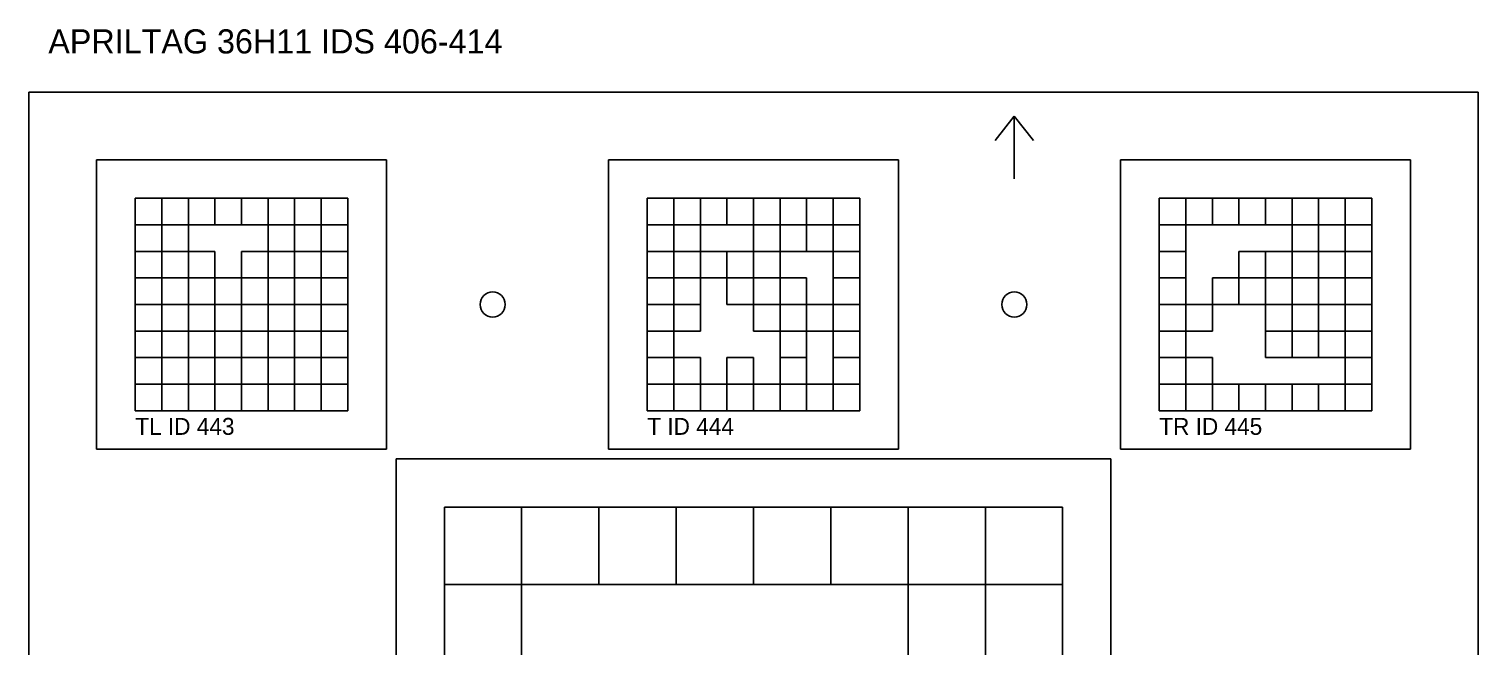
# Model space of a CAD drawing. Extents: x 0 to 1260, y -12 to 1580.
# Drawn here: x 640 to 940, y 185.3 to 313.1 of the extents above; entities that cross this region are included whole.
import ezdxf

# ---------------------------------------------------------------- set-up
doc = ezdxf.new("R2010")
doc.units = 0
for name, color, linetype in [('BLACK_POCKET', 7, 'CONTINUOUS'), ('CUT', 7, 'CONTINUOUS'), ('LABEL', 3, 'CONTINUOUS'), ('MOUNT_HOLE', 6, 'CONTINUOUS'), ('ORIENTATION', 7, 'CONTINUOUS'), ('QUIET_ZONE', 5, 'CONTINUOUS'), ('TAG_BOUNDARY', 8, 'CONTINUOUS')]:
    doc.layers.add(name, color=color, linetype=linetype)

msp = doc.modelspace()

# ---------------------------------------------------------------- linework, layer by layer
at = {"layer": 'BLACK_POCKET'}
for p, q in [((667.5, 278), (662, 278)), ((662, 278), (662, 272.5)), ((667.5, 272.5), (667.5, 278)), ((673, 278), (667.5, 278)), ((667.5, 278), (667.5, 272.5)), ((673, 272.5), (673, 278)), ((678.5, 278), (673, 278)), ((673, 278), (673, 272.5)), ((678.5, 272.5), (678.5, 278)), ((684, 278), (678.5, 278)), ((678.5, 278), (678.5, 272.5)), ((684, 272.5), (684, 278)), ((689.5, 278), (684, 278)), ((684, 278), (684, 272.5)), ((689.5, 272.5), (689.5, 278)), ((695, 278), (689.5, 278)), ((689.5, 278), (689.5, 272.5)), ((695, 272.5), (695, 278)), ((700.5, 278), (695, 278)), ((695, 278), (695, 272.5)), ((700.5, 272.5), (700.5, 278)), ((706, 278), (700.5, 278)), ((700.5, 278), (700.5, 272.5)), ((706, 272.5), (706, 278)), ((773.5, 278), (768, 278)), ((768, 278), (768, 272.5)), ((773.5, 272.5), (773.5, 278)), ((779, 278), (773.5, 278)), ((773.5, 278), (773.5, 272.5)), ((779, 272.5), (779, 278)), ((784.5, 278), (779, 278)), ((779, 278), (779, 272.5)), ((784.5, 272.5), (784.5, 278)), ((790, 278), (784.5, 278)), ((784.5, 278), (784.5, 272.5)), ((790, 272.5), (790, 278)), ((795.5, 278), (790, 278)), ((790, 278), (790, 272.5)), ((795.5, 272.5), (795.5, 278)), ((801, 278), (795.5, 278)), ((795.5, 278), (795.5, 272.5)), ((801, 272.5), (801, 278)), ((806.5, 278), (801, 278)), ((801, 278), (801, 272.5)), ((806.5, 272.5), (806.5, 278)), ((812, 278), (806.5, 278)), ((806.5, 278), (806.5, 272.5)), ((812, 272.5), (812, 278)), ((879.5, 278), (874, 278)), ((874, 278), (874, 272.5)), ((879.5, 272.5), (879.5, 278)), ((885, 278), (879.5, 278)), ((879.5, 278), (879.5, 272.5)), ((885, 272.5), (885, 278)), ((890.5, 278), (885, 278)), ((885, 278), (885, 272.5)), ((890.5, 272.5), (890.5, 278)), ((896, 278), (890.5, 278)), ((890.5, 278), (890.5, 272.5)), ((896, 272.5), (896, 278)), ((901.5, 278), (896, 278)), ((896, 278), (896, 272.5)), ((901.5, 272.5), (901.5, 278)), ((907, 278), (901.5, 278)), ((901.5, 278), (901.5, 272.5)), ((907, 272.5), (907, 278)), ((912.5, 278), (907, 278)), ((907, 278), (907, 272.5)), ((912.5, 272.5), (912.5, 278)), ((918, 278), (912.5, 278)), ((912.5, 278), (912.5, 272.5)), ((918, 272.5), (918, 278)), ((662, 272.5), (667.5, 272.5)), ((667.5, 272.5), (662, 272.5)), ((662, 272.5), (662, 267)), ((667.5, 272.5), (673, 272.5)), ((667.5, 267), (667.5, 272.5)), ((673, 272.5), (667.5, 272.5)), ((667.5, 272.5), (667.5, 267)), ((673, 272.5), (678.5, 272.5)), ((673, 267), (673, 272.5)), ((678.5, 272.5), (684, 272.5)), ((684, 272.5), (689.5, 272.5)), ((689.5, 272.5), (695, 272.5)), ((695, 272.5), (689.5, 272.5)), ((689.5, 272.5), (689.5, 267)), ((695, 272.5), (700.5, 272.5)), ((695, 267), (695, 272.5)), ((700.5, 272.5), (706, 272.5)), ((706, 272.5), (700.5, 272.5)), ((700.5, 272.5), (700.5, 267)), ((706, 267), (706, 272.5)), ((768, 272.5), (773.5, 272.5)), ((773.5, 272.5), (768, 272.5)), ((768, 272.5), (768, 267)), ((773.5, 272.5), (779, 272.5)), ((773.5, 267), (773.5, 272.5)), ((779, 272.5), (773.5, 272.5)), ((773.5, 272.5), (773.5, 267)), ((779, 272.5), (784.5, 272.5)), ((779, 267), (779, 272.5)), ((784.5, 272.5), (790, 272.5)), ((790, 272.5), (795.5, 272.5)), ((795.5, 272.5), (790, 272.5)), ((790, 272.5), (790, 267)), ((795.5, 272.5), (801, 272.5)), ((795.5, 267), (795.5, 272.5)), ((801, 272.5), (795.5, 272.5)), ((795.5, 272.5), (795.5, 267)), ((801, 272.5), (806.5, 272.5)), ((801, 267), (801, 272.5)), ((806.5, 272.5), (801, 272.5)), ((801, 272.5), (801, 267)), ((806.5, 272.5), (812, 272.5)), ((806.5, 267), (806.5, 272.5)), ((812, 272.5), (806.5, 272.5)), ((806.5, 272.5), (806.5, 267)), ((812, 267), (812, 272.5)), ((874, 272.5), (879.5, 272.5)), ((879.5, 272.5), (874, 272.5)), ((874, 272.5), (874, 267)), ((879.5, 272.5), (885, 272.5)), ((879.5, 267), (879.5, 272.5)), ((885, 272.5), (890.5, 272.5)), ((890.5, 272.5), (896, 272.5)), ((896, 272.5), (901.5, 272.5)), ((901.5, 272.5), (907, 272.5)), ((907, 272.5), (901.5, 272.5)), ((901.5, 272.5), (901.5, 267)), ((907, 272.5), (912.5, 272.5)), ((907, 267), (907, 272.5)), ((912.5, 272.5), (907, 272.5)), ((907, 272.5), (907, 267)), ((912.5, 272.5), (918, 272.5)), ((912.5, 267), (912.5, 272.5)), ((918, 272.5), (912.5, 272.5)), ((912.5, 272.5), (912.5, 267)), ((918, 267), (918, 272.5)), ((662, 267), (667.5, 267)), ((667.5, 267), (662, 267)), ((662, 267), (662, 261.5)), ((667.5, 267), (673, 267)), ((667.5, 261.5), (667.5, 267)), ((678.5, 267), (673, 267)), ((673, 267), (673, 261.5)), ((678.5, 261.5), (678.5, 267)), ((689.5, 267), (684, 267)), ((684, 267), (684, 261.5)), ((689.5, 267), (695, 267)), ((689.5, 261.5), (689.5, 267)), ((695, 267), (689.5, 267)), ((689.5, 267), (689.5, 261.5)), ((695, 261.5), (695, 267)), ((700.5, 267), (695, 267)), ((695, 267), (695, 261.5)), ((700.5, 267), (706, 267)), ((700.5, 261.5), (700.5, 267)), ((706, 267), (700.5, 267)), ((700.5, 267), (700.5, 261.5)), ((706, 261.5), (706, 267)), ((768, 267), (773.5, 267)), ((773.5, 267), (768, 267)), ((768, 267), (768, 261.5)), ((773.5, 267), (779, 267)), ((773.5, 261.5), (773.5, 267)), ((784.5, 267), (779, 267)), ((779, 267), (779, 261.5)), ((784.5, 261.5), (784.5, 267)), ((790, 267), (784.5, 267)), ((784.5, 267), (784.5, 261.5)), ((790, 267), (795.5, 267)), ((790, 261.5), (790, 267)), ((795.5, 267), (790, 267)), ((790, 267), (790, 261.5)), ((795.5, 267), (801, 267)), ((795.5, 261.5), (795.5, 267)), ((801, 267), (806.5, 267)), ((806.5, 267), (812, 267)), ((812, 267), (806.5, 267)), ((806.5, 267), (806.5, 261.5)), ((812, 261.5), (812, 267)), ((874, 267), (879.5, 267)), ((879.5, 267), (874, 267)), ((874, 267), (874, 261.5)), ((879.5, 261.5), (879.5, 267)), ((896, 267), (890.5, 267)), ((890.5, 267), (890.5, 261.5)), ((896, 261.5), (896, 267)), ((901.5, 267), (896, 267)), ((896, 267), (896, 261.5)), ((901.5, 267), (907, 267)), ((901.5, 261.5), (901.5, 267)), ((907, 267), (901.5, 267)), ((901.5, 267), (901.5, 261.5)), ((907, 267), (912.5, 267)), ((907, 261.5), (907, 267)), ((912.5, 267), (918, 267)), ((918, 267), (912.5, 267)), ((912.5, 267), (912.5, 261.5)), ((918, 261.5), (918, 267)), ((662, 261.5), (667.5, 261.5)), ((667.5, 261.5), (662, 261.5)), ((662, 261.5), (662, 256)), ((667.5, 256), (667.5, 261.5)), ((673, 261.5), (667.5, 261.5)), ((667.5, 261.5), (667.5, 256)), ((673, 261.5), (678.5, 261.5)), ((673, 256), (673, 261.5)), ((678.5, 261.5), (673, 261.5)), ((673, 261.5), (673, 256)), ((678.5, 256), (678.5, 261.5)), ((684, 261.5), (678.5, 261.5)), ((678.5, 261.5), (678.5, 256)), ((684, 261.5), (689.5, 261.5)), ((684, 256), (684, 261.5)), ((689.5, 261.5), (695, 261.5)), ((695, 261.5), (689.5, 261.5)), ((689.5, 261.5), (689.5, 256)), ((695, 261.5), (700.5, 261.5)), ((695, 256), (695, 261.5)), ((700.5, 261.5), (695, 261.5)), ((695, 261.5), (695, 256)), ((700.5, 261.5), (706, 261.5)), ((700.5, 256), (700.5, 261.5)), ((706, 261.5), (700.5, 261.5)), ((700.5, 261.5), (700.5, 256)), ((706, 256), (706, 261.5)), ((768, 261.5), (773.5, 261.5)), ((773.5, 261.5), (768, 261.5)), ((768, 261.5), (768, 256)), ((773.5, 256), (773.5, 261.5)), ((779, 261.5), (773.5, 261.5)), ((773.5, 261.5), (773.5, 256)), ((779, 261.5), (784.5, 261.5)), ((779, 256), (779, 261.5)), ((784.5, 261.5), (790, 261.5)), ((790, 261.5), (784.5, 261.5)), ((784.5, 261.5), (784.5, 256)), ((790, 261.5), (795.5, 261.5)), ((790, 256), (790, 261.5)), ((795.5, 261.5), (790, 261.5)), ((790, 261.5), (790, 256)), ((795.5, 256), (795.5, 261.5)), ((801, 261.5), (795.5, 261.5)), ((795.5, 261.5), (795.5, 256)), ((801, 256), (801, 261.5)), ((806.5, 261.5), (812, 261.5)), ((812, 261.5), (806.5, 261.5)), ((806.5, 261.5), (806.5, 256)), ((812, 256), (812, 261.5)), ((874, 261.5), (879.5, 261.5)), ((879.5, 261.5), (874, 261.5)), ((874, 261.5), (874, 256)), ((879.5, 256), (879.5, 261.5)), ((890.5, 261.5), (885, 261.5)), ((885, 261.5), (885, 256)), ((890.5, 261.5), (896, 261.5)), ((890.5, 256), (890.5, 261.5)), ((896, 261.5), (890.5, 261.5)), ((890.5, 261.5), (890.5, 256)), ((896, 261.5), (901.5, 261.5)), ((896, 256), (896, 261.5)), ((901.5, 261.5), (907, 261.5)), ((907, 261.5), (901.5, 261.5)), ((901.5, 261.5), (901.5, 256)), ((907, 256), (907, 261.5)), ((912.5, 261.5), (907, 261.5)), ((907, 261.5), (907, 256)), ((912.5, 261.5), (918, 261.5)), ((912.5, 256), (912.5, 261.5)), ((918, 261.5), (912.5, 261.5)), ((912.5, 261.5), (912.5, 256)), ((918, 256), (918, 261.5)), ((662, 256), (667.5, 256)), ((667.5, 256), (662, 256)), ((662, 256), (662, 250.5)), ((667.5, 256), (673, 256)), ((667.5, 250.5), (667.5, 256)), ((673, 256), (667.5, 256)), ((667.5, 256), (667.5, 250.5)), ((673, 256), (678.5, 256)), ((673, 250.5), (673, 256)), ((678.5, 256), (684, 256)), ((684, 256), (678.5, 256)), ((678.5, 256), (678.5, 250.5)), ((684, 250.5), (684, 256)), ((689.5, 256), (684, 256)), ((684, 256), (684, 250.5)), ((689.5, 256), (695, 256)), ((689.5, 250.5), (689.5, 256)), ((695, 256), (689.5, 256)), ((689.5, 256), (689.5, 250.5)), ((695, 256), (700.5, 256)), ((695, 250.5), (695, 256)), ((700.5, 256), (706, 256)), ((706, 256), (700.5, 256)), ((700.5, 256), (700.5, 250.5)), ((706, 250.5), (706, 256)), ((768, 256), (773.5, 256)), ((773.5, 256), (768, 256)), ((768, 256), (768, 250.5)), ((773.5, 256), (779, 256)), ((773.5, 250.5), (773.5, 256)), ((779, 256), (773.5, 256)), ((773.5, 256), (773.5, 250.5)), ((779, 250.5), (779, 256)), ((784.5, 256), (790, 256)), ((790, 256), (795.5, 256)), ((795.5, 256), (790, 256)), ((790, 256), (790, 250.5)), ((795.5, 256), (801, 256)), ((795.5, 250.5), (795.5, 256)), ((801, 256), (795.5, 256)), ((795.5, 256), (795.5, 250.5)), ((801, 250.5), (801, 256)), ((806.5, 256), (801, 256)), ((801, 256), (801, 250.5)), ((806.5, 256), (812, 256)), ((806.5, 250.5), (806.5, 256)), ((812, 256), (806.5, 256)), ((806.5, 256), (806.5, 250.5)), ((812, 250.5), (812, 256)), ((874, 256), (879.5, 256)), ((879.5, 256), (874, 256)), ((874, 256), (874, 250.5)), ((879.5, 250.5), (879.5, 256)), ((885, 256), (879.5, 256)), ((879.5, 256), (879.5, 250.5)), ((885, 256), (890.5, 256)), ((885, 250.5), (885, 256)), ((890.5, 256), (896, 256)), ((901.5, 256), (896, 256)), ((896, 256), (896, 250.5)), ((901.5, 256), (907, 256)), ((901.5, 250.5), (901.5, 256)), ((907, 256), (901.5, 256)), ((901.5, 256), (901.5, 250.5)), ((907, 256), (912.5, 256)), ((907, 250.5), (907, 256)), ((912.5, 256), (918, 256)), ((918, 256), (912.5, 256)), ((912.5, 256), (912.5, 250.5)), ((918, 250.5), (918, 256)), ((662, 250.5), (667.5, 250.5)), ((667.5, 250.5), (662, 250.5)), ((662, 250.5), (662, 245)), ((667.5, 250.5), (673, 250.5)), ((667.5, 245), (667.5, 250.5)), ((673, 250.5), (667.5, 250.5)), ((667.5, 250.5), (667.5, 245)), ((673, 245), (673, 250.5)), ((678.5, 250.5), (673, 250.5)), ((673, 250.5), (673, 245)), ((678.5, 250.5), (684, 250.5)), ((678.5, 245), (678.5, 250.5)), ((684, 250.5), (689.5, 250.5)), ((689.5, 250.5), (684, 250.5)), ((684, 250.5), (684, 245)), ((689.5, 250.5), (695, 250.5)), ((689.5, 245), (689.5, 250.5)), ((695, 250.5), (689.5, 250.5)), ((689.5, 250.5), (689.5, 245)), ((695, 245), (695, 250.5)), ((700.5, 250.5), (695, 250.5)), ((695, 250.5), (695, 245)), ((700.5, 250.5), (706, 250.5)), ((700.5, 245), (700.5, 250.5)), ((706, 250.5), (700.5, 250.5)), ((700.5, 250.5), (700.5, 245)), ((706, 245), (706, 250.5)), ((768, 250.5), (773.5, 250.5)), ((773.5, 250.5), (768, 250.5)), ((768, 250.5), (768, 245)), ((773.5, 250.5), (779, 250.5)), ((773.5, 245), (773.5, 250.5)), ((790, 250.5), (795.5, 250.5)), ((795.5, 250.5), (801, 250.5)), ((801, 250.5), (795.5, 250.5)), ((795.5, 250.5), (795.5, 245)), ((801, 250.5), (806.5, 250.5)), ((801, 245), (801, 250.5)), ((806.5, 250.5), (812, 250.5)), ((812, 250.5), (806.5, 250.5)), ((806.5, 250.5), (806.5, 245)), ((812, 245), (812, 250.5)), ((874, 250.5), (879.5, 250.5)), ((879.5, 250.5), (874, 250.5)), ((874, 250.5), (874, 245)), ((879.5, 250.5), (885, 250.5)), ((879.5, 245), (879.5, 250.5)), ((896, 250.5), (901.5, 250.5)), ((901.5, 250.5), (896, 250.5)), ((896, 250.5), (896, 245)), ((901.5, 250.5), (907, 250.5)), ((901.5, 245), (901.5, 250.5)), ((907, 250.5), (901.5, 250.5)), ((901.5, 250.5), (901.5, 245)), ((907, 245), (907, 250.5)), ((912.5, 250.5), (907, 250.5)), ((907, 250.5), (907, 245)), ((912.5, 250.5), (918, 250.5)), ((912.5, 245), (912.5, 250.5)), ((918, 250.5), (912.5, 250.5)), ((912.5, 250.5), (912.5, 245)), ((918, 245), (918, 250.5)), ((662, 245), (667.5, 245)), ((667.5, 245), (662, 245)), ((662, 245), (662, 239.5)), ((667.5, 245), (673, 245)), ((667.5, 239.5), (667.5, 245)), ((673, 245), (667.5, 245)), ((667.5, 245), (667.5, 239.5)), ((673, 245), (678.5, 245)), ((673, 239.5), (673, 245)), ((684, 245), (678.5, 245)), ((678.5, 245), (678.5, 239.5)), ((684, 245), (689.5, 245)), ((684, 239.5), (684, 245)), ((689.5, 245), (684, 245)), ((684, 245), (684, 239.5)), ((689.5, 245), (695, 245)), ((689.5, 239.5), (689.5, 245)), ((695, 245), (689.5, 245)), ((689.5, 245), (689.5, 239.5)), ((695, 245), (700.5, 245)), ((695, 239.5), (695, 245)), ((700.5, 245), (695, 245)), ((695, 245), (695, 239.5)), ((700.5, 245), (706, 245)), ((700.5, 239.5), (700.5, 245)), ((706, 245), (700.5, 245)), ((700.5, 245), (700.5, 239.5)), ((706, 239.5), (706, 245)), ((768, 245), (773.5, 245)), ((773.5, 245), (768, 245)), ((768, 245), (768, 239.5)), ((773.5, 239.5), (773.5, 245)), ((779, 245), (773.5, 245)), ((773.5, 245), (773.5, 239.5)), ((779, 239.5), (779, 245)), ((790, 245), (784.5, 245)), ((784.5, 245), (784.5, 239.5)), ((790, 239.5), (790, 245)), ((795.5, 245), (801, 245)), ((801, 245), (795.5, 245)), ((795.5, 245), (795.5, 239.5)), ((801, 239.5), (801, 245)), ((806.5, 245), (812, 245)), ((812, 245), (806.5, 245)), ((806.5, 245), (806.5, 239.5)), ((812, 239.5), (812, 245)), ((874, 245), (879.5, 245)), ((879.5, 245), (874, 245)), ((874, 245), (874, 239.5)), ((879.5, 239.5), (879.5, 245)), ((885, 245), (879.5, 245)), ((879.5, 245), (879.5, 239.5)), ((885, 239.5), (885, 245)), ((896, 245), (901.5, 245)), ((901.5, 245), (907, 245)), ((907, 245), (912.5, 245)), ((912.5, 245), (918, 245)), ((918, 245), (912.5, 245)), ((912.5, 245), (912.5, 239.5)), ((918, 239.5), (918, 245)), ((662, 239.5), (667.5, 239.5)), ((667.5, 239.5), (662, 239.5)), ((662, 239.5), (662, 234)), ((667.5, 239.5), (673, 239.5)), ((667.5, 234), (667.5, 239.5)), ((673, 239.5), (667.5, 239.5)), ((667.5, 239.5), (667.5, 234)), ((673, 234), (673, 239.5)), ((678.5, 239.5), (673, 239.5)), ((673, 239.5), (673, 234)), ((678.5, 239.5), (684, 239.5)), ((678.5, 234), (678.5, 239.5)), ((684, 239.5), (678.5, 239.5)), ((678.5, 239.5), (678.5, 234)), ((684, 239.5), (689.5, 239.5)), ((684, 234), (684, 239.5)), ((689.5, 239.5), (684, 239.5)), ((684, 239.5), (684, 234)), ((689.5, 239.5), (695, 239.5)), ((689.5, 234), (689.5, 239.5)), ((695, 239.5), (689.5, 239.5)), ((689.5, 239.5), (689.5, 234)), ((695, 239.5), (700.5, 239.5)), ((695, 234), (695, 239.5)), ((700.5, 239.5), (695, 239.5)), ((695, 239.5), (695, 234)), ((700.5, 239.5), (706, 239.5)), ((700.5, 234), (700.5, 239.5)), ((706, 239.5), (700.5, 239.5)), ((700.5, 239.5), (700.5, 234)), ((706, 234), (706, 239.5)), ((768, 239.5), (773.5, 239.5)), ((773.5, 239.5), (768, 239.5)), ((768, 239.5), (768, 234)), ((773.5, 239.5), (779, 239.5)), ((773.5, 234), (773.5, 239.5)), ((779, 239.5), (773.5, 239.5)), ((773.5, 239.5), (773.5, 234)), ((779, 234), (779, 239.5)), ((784.5, 239.5), (779, 239.5)), ((779, 239.5), (779, 234)), ((784.5, 239.5), (790, 239.5)), ((784.5, 234), (784.5, 239.5)), ((790, 239.5), (784.5, 239.5)), ((784.5, 239.5), (784.5, 234)), ((790, 234), (790, 239.5)), ((795.5, 239.5), (790, 239.5)), ((790, 239.5), (790, 234)), ((795.5, 239.5), (801, 239.5)), ((795.5, 234), (795.5, 239.5)), ((801, 239.5), (795.5, 239.5)), ((795.5, 239.5), (795.5, 234)), ((801, 234), (801, 239.5)), ((806.5, 239.5), (801, 239.5)), ((801, 239.5), (801, 234)), ((806.5, 239.5), (812, 239.5)), ((806.5, 234), (806.5, 239.5)), ((812, 239.5), (806.5, 239.5)), ((806.5, 239.5), (806.5, 234)), ((812, 234), (812, 239.5)), ((874, 239.5), (879.5, 239.5)), ((879.5, 239.5), (874, 239.5)), ((874, 239.5), (874, 234)), ((879.5, 239.5), (885, 239.5)), ((879.5, 234), (879.5, 239.5)), ((885, 239.5), (879.5, 239.5)), ((879.5, 239.5), (879.5, 234)), ((885, 234), (885, 239.5)), ((890.5, 239.5), (885, 239.5)), ((885, 239.5), (885, 234)), ((890.5, 234), (890.5, 239.5)), ((896, 239.5), (890.5, 239.5)), ((890.5, 239.5), (890.5, 234)), ((896, 234), (896, 239.5)), ((901.5, 239.5), (896, 239.5)), ((896, 239.5), (896, 234)), ((901.5, 234), (901.5, 239.5)), ((907, 239.5), (901.5, 239.5)), ((901.5, 239.5), (901.5, 234)), ((907, 234), (907, 239.5)), ((912.5, 239.5), (907, 239.5)), ((907, 239.5), (907, 234)), ((912.5, 239.5), (918, 239.5)), ((912.5, 234), (912.5, 239.5)), ((918, 239.5), (912.5, 239.5)), ((912.5, 239.5), (912.5, 234)), ((918, 234), (918, 239.5)), ((662, 234), (667.5, 234)), ((667.5, 234), (673, 234)), ((673, 234), (678.5, 234)), ((678.5, 234), (684, 234)), ((684, 234), (689.5, 234)), ((689.5, 234), (695, 234)), ((695, 234), (700.5, 234)), ((700.5, 234), (706, 234)), ((768, 234), (773.5, 234)), ((773.5, 234), (779, 234)), ((779, 234), (784.5, 234)), ((784.5, 234), (790, 234)), ((790, 234), (795.5, 234)), ((795.5, 234), (801, 234)), ((801, 234), (806.5, 234)), ((806.5, 234), (812, 234)), ((874, 234), (879.5, 234)), ((879.5, 234), (885, 234)), ((885, 234), (890.5, 234)), ((890.5, 234), (896, 234)), ((896, 234), (901.5, 234)), ((901.5, 234), (907, 234)), ((907, 234), (912.5, 234)), ((912.5, 234), (918, 234)), ((742, 214), (726, 214)), ((726, 214), (726, 198)), ((742, 198), (742, 214)), ((758, 214), (742, 214)), ((742, 214), (742, 198)), ((758, 198), (758, 214)), ((774, 214), (758, 214)), ((758, 214), (758, 198)), ((774, 198), (774, 214)), ((790, 214), (774, 214)), ((774, 214), (774, 198)), ((790, 198), (790, 214)), ((806, 214), (790, 214)), ((790, 214), (790, 198)), ((806, 198), (806, 214)), ((822, 214), (806, 214)), ((806, 214), (806, 198)), ((822, 198), (822, 214)), ((838, 214), (822, 214)), ((822, 214), (822, 198)), ((838, 198), (838, 214)), ((854, 214), (838, 214)), ((838, 214), (838, 198)), ((854, 198), (854, 214)), ((726, 198), (742, 198)), ((742, 198), (726, 198)), ((726, 198), (726, 182)), ((742, 198), (758, 198)), ((742, 182), (742, 198)), ((758, 198), (774, 198)), ((774, 198), (790, 198)), ((790, 198), (806, 198)), ((806, 198), (822, 198)), ((822, 198), (838, 198)), ((838, 198), (822, 198)), ((822, 198), (822, 182)), ((838, 198), (854, 198)), ((838, 182), (838, 198)), ((854, 198), (838, 198)), ((838, 198), (838, 182)), ((854, 182), (854, 198))]:
    msp.add_line(p, q, dxfattribs=at)
at = {"layer": 'CUT'}
for p, q in [((940, 300), (640, 300)), ((640, 300), (640, 0)), ((940, 0), (940, 300))]:
    msp.add_line(p, q, dxfattribs=at)
at = {"layer": 'MOUNT_HOLE'}
for centre in [(736, 256), (844, 256)]:
    msp.add_circle(centre, 2.6, dxfattribs=at)
at = {"layer": 'ORIENTATION'}
for p, q in [((844, 295), (840, 290)), ((844, 282), (844, 295)), ((844, 295), (848, 290))]:
    msp.add_line(p, q, dxfattribs=at)
at = {"layer": 'QUIET_ZONE'}
for p, q in [((714, 286), (654, 286)), ((654, 286), (654, 226)), ((714, 226), (714, 286)), ((820, 286), (760, 286)), ((760, 286), (760, 226)), ((820, 226), (820, 286)), ((926, 286), (866, 286)), ((866, 286), (866, 226)), ((926, 226), (926, 286)), ((654, 226), (714, 226)), ((760, 226), (820, 226)), ((866, 226), (926, 226)), ((864, 224), (716, 224)), ((716, 224), (716, 76)), ((864, 76), (864, 224))]:
    msp.add_line(p, q, dxfattribs=at)
at = {"layer": 'TAG_BOUNDARY'}
for p, q in [((706, 278), (662, 278)), ((662, 278), (662, 234)), ((706, 234), (706, 278)), ((812, 278), (768, 278)), ((768, 278), (768, 234)), ((812, 234), (812, 278)), ((918, 278), (874, 278)), ((874, 278), (874, 234)), ((918, 234), (918, 278)), ((662, 234), (706, 234)), ((768, 234), (812, 234)), ((874, 234), (918, 234)), ((854, 214), (726, 214)), ((726, 214), (726, 86)), ((854, 86), (854, 214))]:
    msp.add_line(p, q, dxfattribs=at)

# ---------------------------------------------------------------- texts
at = {"layer": 'LABEL'}
for s, height, p in [('APRILTAG 36H11 IDS 406-414', 5, (644, 308)), ('TL ID 443', 3.5, (662, 229)), ('T ID 444', 3.5, (768, 229)), ('TR ID 445', 3.5, (874, 229))]:
    msp.add_text(s, height=height, dxfattribs=at).set_placement(p)

doc.saveas('drawing.dxf')
